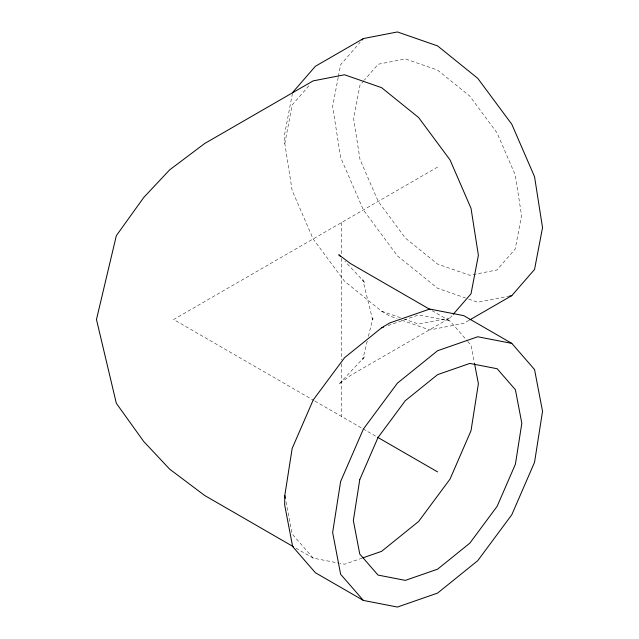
<?xml version="1.0" encoding="UTF-8"?>
<svg xmlns="http://www.w3.org/2000/svg" width="639" height="639" viewBox="0 0 639 639"><rect width="100%" height="100%" fill="white"/><g stroke="black" fill="none" stroke-linecap="round" stroke-linejoin="round"><path stroke-width="0.48" stroke-dasharray="3.19 2.4" d="M292.446 93.422L284.643 134.214L284.802 143.543L292.167 190.566L313.15 238.938L344.557 281.296L381.595 311.185L389.59 315.986L397.067 318.589M284.802 143.543L292.167 105.028L309.971 84.54M338.215 77.367L332.639 106.505L340.627 157.49L363.383 209.943L397.426 255.864L437.587 288.277L465.607 298.022M338.398 76.4L340.627 64.739L360.132 42.302M367.233 341.154L362.752 359.358L364.701 356.642L338.782 384.255L350.531 375.412L450.032 317.966L451.941 315.77M368.415 336.362L372.896 318.158L372.896 320.842L362.752 279.642L364.701 282.358L344.916 261.287M363.895 80.69L359.989 85.179L353.599 118.606L359.989 159.407L378.2 201.389L405.445 238.139L437.587 264.083L469.729 275.257L496.982 269.962L515.186 249.01L521.584 215.591L515.186 174.782L496.982 132.808L469.729 96.05L437.587 70.106L405.445 58.932L378.2 64.227L364.542 79.939M437.587 167.098L173.616 319.5L314.029 400.573M468.946 320.371L463.802 323.342L429.751 329.948L401.731 320.211M388.073 325.555L418.633 314.931L450.032 321.034L467.205 340.787M362.145 558.103L344.557 564.221L339.796 563.294M509.85 296.009L477.748 302.239L466.542 298.341M450.032 317.966L418.633 324.069L404.743 319.236M295.937 548.182L313.15 558.119L338.846 563.111M381.595 311.185L401.036 317.95M432.02 310.634L450.032 321.034M314.891 401.068L362.169 428.362M363.024 428.857L376.738 436.772M467.836 341.522L471.015 345.18L474.33 362.513M313.15 558.119L292.167 533.972L285.905 501.24M341.593 222.516L341.593 254.346M341.593 258.324L341.593 359.789M341.593 363.767L341.593 416.484"/><path stroke-width="0.96" d="M284.802 495.457L284.643 504.786L292.638 546.545L315.386 572.728L363.383 600.436L397.426 607.05L437.587 593.088L477.748 560.675L511.799 514.746L534.547 462.301L542.535 411.316L534.547 369.55L511.799 343.375L463.802 315.658L429.751 309.052L389.59 323.014L381.595 327.815L344.557 357.704L313.15 400.062L292.167 448.434L284.802 495.457L285.353 498.348M292.638 92.455L315.386 66.272L363.383 38.564L397.426 31.95L437.587 45.912L477.748 78.325L511.799 124.254L534.547 176.699L542.535 227.684L534.547 269.45L511.799 295.625L469.801 319.875M362.081 40.057L363.383 38.564M453.211 314.308L471.015 293.82L478.387 255.304L471.015 208.282L450.032 159.91L418.633 117.552L381.595 87.655L344.557 74.779L313.15 80.881L204.68 143.511L169.686 169.838L143.767 197.451L116.33 235.695L96.465 319.5L116.33 403.305L143.767 441.549L169.686 469.162L204.68 495.489L293.349 546.688M381.595 327.815L383.448 327.168M363.072 557.783L381.595 551.345L418.633 521.448L450.032 479.09L471.015 430.718L478.387 383.696L474.513 363.471M509.85 296.009L511.799 295.625M511.799 343.375L477.748 336.761L437.587 350.723L397.426 383.136L363.383 429.057L340.627 481.51L332.639 532.495L340.627 574.261L363.383 600.436M430.303 309.643L350.531 263.587L338.782 254.745L340.14 256.199M377.593 437.268L437.587 471.901M359.765 479.609L353.351 520.537L359.765 554.061L378.024 575.076L405.35 580.38L437.587 569.173L469.825 543.158L497.15 506.296L515.417 464.194L521.823 423.274L515.417 389.75L497.15 368.735L469.825 363.423L437.587 374.638L405.35 400.653L378.024 437.515L359.765 479.609"/></g></svg>
